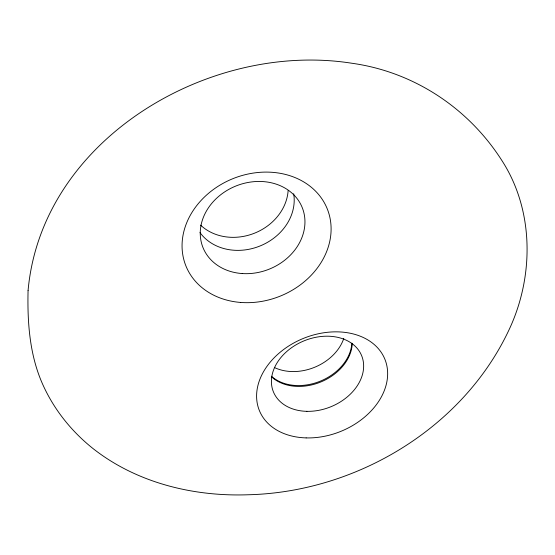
<?xml version="1.0" encoding="UTF-8"?>
<svg xmlns="http://www.w3.org/2000/svg" width="555" height="555" viewBox="0 0 555 555"><rect width="100%" height="100%" fill="white"/><g stroke="black" fill="none" stroke-linecap="round" stroke-linejoin="round"><path stroke-width="0.83" d="M293.692 193.744A51.719 44.011 -22.1 0 1 260.462 245.803A51.719 44.011 -22.1 0 1 199.966 232.552M351.863 343.219A46.301 35.27 -22.4 0 1 320.422 381.118A46.301 35.27 -22.4 0 1 271.464 376.255M288.135 190.518A50.727 43.554 -22.1 0 1 254.343 233.253A50.727 43.554 -22.1 0 1 200.598 225.143M343.788 338.446A45.503 35.048 -22.4 0 1 274.538 367.577M352.265 343.33A46.266 35.215 -22.4 0 1 321.269 381.791A46.266 35.215 -22.4 0 1 271.888 377.136M28.069 290.612C27.285 323.336 29.727 357.177 44.005 387.175C55.285 411.2 72.448 432.234 93.205 448.704C136.731 482.864 193.383 496.704 248.036 494.769C357.004 492.181 465.028 427.079 510.454 326.728C534.118 274.031 533.674 209.311 501.623 160.118C468.101 107.746 413.433 71.755 351.641 63.215C209.339 40.848 41.639 139.229 28.069 290.612M242.223 273.553A53.502 44.788 -22.1 0 0 302.232 207.591A53.502 44.788 -22.1 0 0 213.342 201.562A53.502 44.788 -22.1 0 0 242.223 273.553M306.908 411.338A47.688 35.582 -22.4 0 0 361.7 355.817A47.688 35.582 -22.4 0 0 283.959 354.146A47.688 35.582 -22.4 0 0 306.908 411.338M306.138 437.902A67.8 50.11 -22.4 0 0 385.142 359.897A67.8 50.11 -22.4 0 0 275.072 356.851A67.8 50.11 -22.4 0 0 306.138 437.902M240.703 302.447A76.215 63.312 -22.1 0 0 327.582 209.693A76.215 63.312 -22.1 0 0 201.458 200.043A76.215 63.312 -22.1 0 0 240.703 302.447"/></g></svg>
